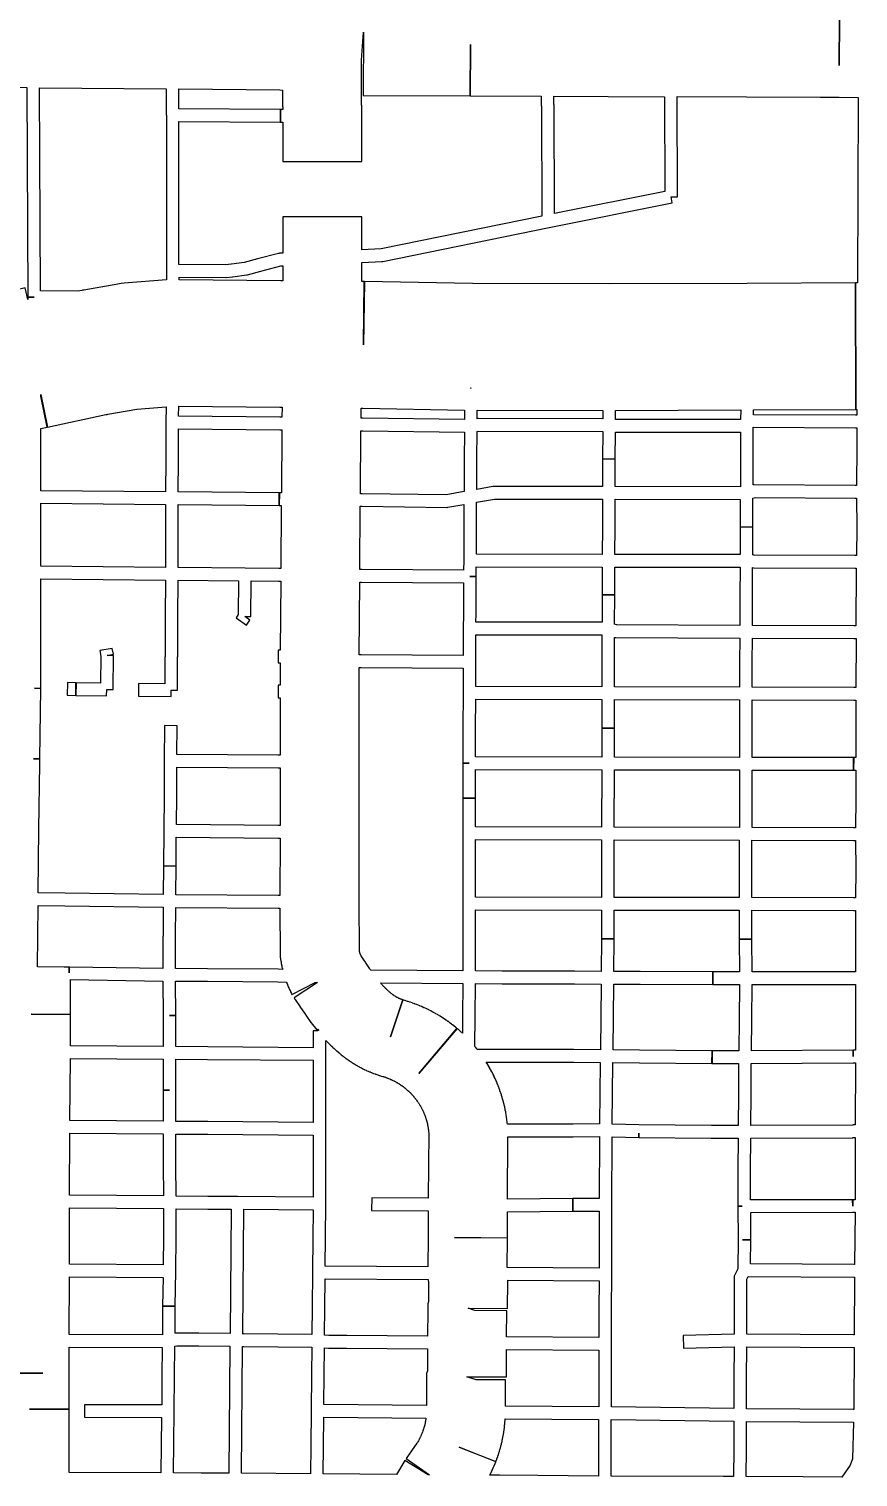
# Model space of a CAD drawing. Extents: x 0 to 1129, y 203 to 1017.
# Drawn here: x 772.8 to 846.8, y 613.4 to 742.6 of the extents above; entities that cross this region are included whole.
import ezdxf

# ---------------------------------------------------------------- set-up
doc = ezdxf.new("R2010")
doc.units = 0
doc.layers.get('0').update_dxf_attribs({"linetype": 'CONTINUOUS'})

msp = doc.modelspace()

# ---------------------------------------------------------------- linework, layer by layer
at = {"color": 1}
for points in [[(837.445044, 749.285957), (846.589044, 749.229512), (846.758378, 749.229512), (846.758378, 747.790179), (845.156778, 747.804177), (845.100333, 739.33751), (845.135622, 747.804177), (843.463444, 747.811176), (837.438, 747.839398), (837.445044, 749.285957)], [(802.668222, 742.322089), (802.64, 736.684689), (812.179111, 736.642356), (812.200334, 741.214356), (812.18611, 736.642356), (818.514955, 736.614134), (818.514955, 735.732178), (818.543177, 735.732178), (818.557175, 725.917911), (804.241464, 722.989867), (802.519909, 722.912245), (802.519909, 725.840312), (795.464353, 725.840312), (795.464353, 722.615911), (795.182131, 722.594688), (795.139775, 722.587689), (795.097464, 722.573691), (793.21362, 722.100958), (793.206621, 722.100958), (792.007154, 721.776425), (790.892398, 721.614135), (790.857109, 721.614135), (790.384398, 721.578869), (790.342042, 721.578869), (786.20751, 721.607091), (786.20751, 731.555402), (786.20751, 734.349402), (795.259776, 734.285913), (795.266775, 735.414802), (786.186264, 735.478291), (786.186264, 737.270425), (795.210331, 737.185758), (795.436108, 737.164535), (795.436108, 735.668757), (795.464331, 735.668757), (795.464331, 735.414757), (795.273819, 735.414757), (795.259821, 734.285868), (795.464444, 734.285868), (795.464444, 730.779268), (802.519999, 730.779268), (802.519999, 734.94909), (802.519999, 735.802824), (802.491777, 735.802824), (802.498776, 739.824468), (802.668222, 742.322089)], [(757.018778, 737.404695), (760.341933, 737.404695), (772.625667, 737.376472), (772.731489, 718.686294), (773.303, 718.693294), (773.303, 718.686294), (772.731489, 718.686294), (772.731489, 718.467583), (772.484556, 719.504739), (766.917711, 718.178294), (757.082289, 718.100695), (757.082289, 718.368806), (757.07529, 721.833095), (757.068291, 725.33265), (757.061292, 728.832206), (757.068291, 728.832206), (757.061292, 732.331761), (757.026025, 732.331761), (757.019026, 735.704294), (757.018778, 737.404695)], [(773.754556, 737.369406), (785.057556, 737.284739), (785.057556, 734.921139), (785.078779, 734.921139), (785.078779, 731.555628), (785.078779, 721.049917), (785.085778, 721.049917), (785.085778, 720.217361), (781.332222, 719.928072), (781.035889, 719.914074), (780.753667, 719.85763), (777.712734, 719.321407), (777.613933, 719.307183), (777.529266, 719.28596), (777.197667, 719.215405), (773.860378, 719.243627), (773.754556, 737.369406)], [(830.636444, 736.571778), (836.810067, 736.550555), (843.414067, 736.522332), (845.093266, 736.515333), (846.772511, 736.501335), (846.716067, 719.949002), (846.546734, 719.949002), (846.582, 708.660113), (846.673711, 708.660113), (846.673711, 708.166224), (846.539667, 708.166224), (837.438, 708.201513), (837.438, 708.624846), (846.582, 708.660113), (846.539667, 719.949002), (836.8806, 719.913735), (824.603933, 719.871379), (812.376667, 719.899602), (802.752889, 720.068935), (802.654111, 714.42449), (802.717622, 720.068935), (802.527111, 720.068935), (802.527111, 721.783446), (804.291, 721.861069), (804.340378, 721.861069), (804.382734, 721.868068), (819.234667, 724.901957), (830.206067, 727.10329), (830.100222, 727.646579), (830.657622, 727.646579), (830.636444, 736.571778)], [(819.643889, 736.614111), (824.484, 736.592888), (829.507556, 736.564666), (829.528779, 728.112088), (819.686267, 726.150666), (819.672269, 735.866154), (819.644047, 735.866154), (819.643889, 736.614111)], [(795.471556, 721.480227), (795.471556, 720.153782), (795.302222, 720.153782), (786.214667, 720.231405), (786.214667, 720.47836), (790.377444, 720.450138), (790.405667, 720.450138), (790.419665, 720.450138), (790.969998, 720.492449), (790.983996, 720.492449), (791.00522, 720.492449), (792.23993, 720.668849), (792.27522, 720.668849), (792.310486, 720.682847), (793.502864, 721.007403), (793.509863, 721.007403), (795.280796, 721.466025), (795.309018, 721.466025), (795.471556, 721.480227)], [(812.207333, 710.565), (812.256734, 710.565), (812.256734, 710.558001), (812.207333, 710.565)], [(773.874511, 709.993556), (774.488333, 707.100801), (779.681222, 708.208512), (779.794111, 708.229735), (779.864667, 708.243734), (782.447, 708.695289), (785.050511, 708.8858), (785.043512, 707.509956), (785.036513, 704.137423), (785.029514, 704.137423), (785.015516, 701.329289), (773.874805, 701.421023), (773.874805, 704.250312), (773.874805, 706.973734), (774.439249, 707.086622), (773.874805, 709.8524), (773.874511, 709.993556)], [(786.1794, 708.949334), (795.203444, 708.864668), (795.401, 708.864668), (795.387002, 707.97569), (795.203557, 707.97569), (786.172446, 708.067401), (786.1794, 708.949334)], [(802.456556, 708.779911), (802.5906, 708.779911), (811.678155, 708.617644), (811.671156, 707.770977), (802.611823, 707.897977), (802.44249, 707.897977), (802.456556, 708.779911)], [(812.807044, 708.61069), (824.011266, 708.582468), (824.004267, 707.841646), (812.898823, 707.848645), (812.870601, 707.848645), (812.828267, 707.848645), (812.800045, 707.841646), (812.807044, 708.61069)], [(836.309111, 708.624914), (836.302112, 707.75707), (825.239001, 707.75707), (825.133156, 707.771068), (825.140155, 708.582445), (836.309111, 708.624914)], [(786.172333, 706.938399), (795.196378, 706.846688), (795.372778, 706.846688), (795.337489, 701.230466), (795.161111, 701.230466), (795.147113, 700.101577), (795.323513, 700.101577), (795.288224, 694.478288), (795.111824, 694.478288), (792.10618, 694.499511), (786.130113, 694.555956), (786.137112, 697.378178), (786.144111, 700.186312), (795.147, 700.101645), (795.153999, 701.230534), (786.144043, 701.315201), (786.158042, 704.137423), (786.165041, 704.137423), (786.172333, 706.938399)], [(802.428333, 706.769066), (802.5906, 706.769066), (811.664067, 706.642066), (811.649843, 704.257288), (811.649843, 703.833955), (811.635845, 701.336288), (810.048333, 701.061133), (802.555333, 701.152844), (802.386, 701.152844), (802.428333, 706.769066)], [(812.228511, 707.199444), (812.23551, 707.199444), (812.23551, 707.192444), (812.228511, 707.192444), (812.228511, 707.199444)], [(812.898778, 706.719621), (824.004222, 706.712622), (823.990224, 704.250244), (825.119113, 704.243245), (825.133111, 706.635067), (825.168378, 706.628068), (825.203667, 706.628068), (825.238956, 706.628068), (836.302067, 706.628068), (836.295068, 704.229179), (836.28107, 701.773846), (825.112114, 701.787844), (825.119113, 704.23611), (823.990224, 704.250334), (823.983225, 701.787934), (814.295958, 701.794933), (814.253625, 701.794933), (814.197181, 701.787934), (812.757847, 701.533934), (812.77907, 703.834045), (812.77907, 704.257378), (812.800294, 706.705668), (812.898778, 706.719621)], [(837.430956, 707.072466), (846.5326, 707.037177), (846.673711, 707.037177), (846.666712, 705.357955), (846.645489, 701.893666), (846.511444, 701.893666), (837.515622, 701.936022), (837.445044, 701.936022), (837.409778, 701.929023), (837.423776, 704.229134), (837.430956, 707.072466)], [(773.874511, 700.292043), (785.015222, 700.20031), (785.008223, 697.378088), (785.001224, 694.569999), (773.874624, 694.675821), (773.874624, 697.483932), (773.874511, 700.292043)], [(814.338111, 700.665999), (823.976, 700.659), (823.969001, 698.1966), (823.962002, 695.727178), (812.729557, 695.748401), (812.736556, 697.117179), (812.743556, 698.196668), (812.750555, 700.390957), (814.338111, 700.665999)], [(837.614378, 700.80711), (846.504378, 700.764754), (846.645489, 700.764754), (846.652488, 698.161266), (846.624266, 695.62831), (846.490221, 695.62831), (846.483222, 695.62831), (837.522667, 695.677778), (837.4874, 695.677778), (837.381556, 695.684777), (837.395554, 698.168332), (836.266665, 698.182556), (836.252667, 695.720156), (825.090778, 695.727155), (825.097777, 698.189533), (825.104776, 700.658977), (836.273732, 700.644979), (836.266733, 698.182602), (837.395622, 698.175602), (837.402621, 700.757936), (837.614378, 700.80711)], [(811.621711, 700.193266), (811.614712, 698.210666), (811.607713, 697.124088), (811.600714, 695.183821), (811.593714, 694.337154), (802.513226, 694.400666), (802.336826, 694.400666), (802.372115, 700.023932), (802.548515, 700.023932), (810.083848, 699.932221), (810.133226, 699.932221), (810.18967, 699.94622), (811.621711, 700.193266)], [(812.722378, 694.619738), (823.961889, 694.598515), (823.95489, 692.143182), (825.083779, 692.128958), (825.090778, 694.598425), (836.245622, 694.591425), (836.238623, 692.072581), (836.224625, 689.405603), (825.274403, 689.447914), (825.062736, 689.518492), (825.083959, 692.129025), (823.95507, 692.136024), (823.941072, 689.680691), (812.694494, 689.68769), (812.701493, 690.393246), (812.708492, 692.150068), (812.715491, 693.75169), (812.158091, 693.75169), (812.158091, 693.758689), (812.715491, 693.75169), (812.722378, 694.619738)], [(837.374511, 694.556227), (837.445044, 694.549228), (837.466267, 694.549228), (837.480266, 694.549228), (846.476088, 694.499827), (846.617199, 694.499827), (846.588977, 689.37045), (846.405555, 689.37045), (837.353266, 689.405739), (837.367264, 692.072716), (837.374511, 694.556227)], [(773.881556, 693.547), (785.001111, 693.441178), (784.979888, 690.259111), (784.96589, 686.597266), (784.958891, 686.597266), (784.944892, 684.184289), (782.602448, 684.212511), (782.58845, 683.083622), (785.502406, 683.048333), (785.509405, 683.612778), (786.073849, 683.612778), (786.087847, 686.597266), (786.094846, 686.597266), (786.108845, 690.252067), (786.130068, 693.427044), (791.527556, 693.377667), (791.499334, 690.364956), (791.294734, 690.0686), (792.219023, 689.419489), (792.529468, 689.871044), (792.070846, 690.188556), (792.628223, 690.188556), (792.656445, 693.363556), (795.09769, 693.349557), (795.281112, 693.349557), (795.238801, 687.190046), (795.062401, 687.190046), (795.041178, 686.061157), (795.217556, 686.061157), (795.217556, 684.078557), (795.062333, 684.078557), (795.055334, 682.949668), (795.217623, 682.949668), (795.217623, 677.827335), (795.04829, 677.827335), (786.024223, 677.88378), (786.045446, 680.452002), (784.916557, 680.459001), (784.888335, 677.333378), (784.874337, 674.200712), (784.846115, 671.068045), (784.817892, 667.942423), (785.946781, 667.928425), (785.968004, 670.496647), (795.041471, 670.433135), (795.217849, 670.433135), (795.21085, 665.310802), (795.041517, 665.310802), (785.932783, 665.374291), (785.946781, 667.928425), (784.817892, 667.935424), (784.803894, 665.388379), (776.040894, 665.515357), (773.649072, 665.543579), (773.712561, 671.237424), (773.783116, 677.044157), (773.790116, 677.495713), (773.225671, 677.509711), (773.790116, 677.502712), (773.895938, 683.782156), (773.331493, 683.789155), (773.895938, 683.789155), (773.881939, 686.872422), (773.881939, 690.364933), (773.881556, 693.547)], [(802.329556, 693.271845), (802.498889, 693.271845), (811.586444, 693.208333), (811.579445, 692.15), (811.572446, 690.400222), (811.565447, 689.123178), (811.558448, 689.123178), (811.54445, 686.724289), (802.449827, 686.787778), (802.287561, 686.787778), (802.329556, 693.271845)], [(780.252734, 687.35238), (779.145, 687.14778), (779.229667, 686.660936), (779.201444, 684.262047), (777.028333, 684.290269), (777.014335, 683.16138), (779.751891, 683.126091), (779.75889, 683.690536), (780.323334, 683.683537), (780.358623, 686.717425), (779.794179, 686.724425), (780.351556, 686.82318), (780.252734, 687.35238)], [(812.687111, 688.558846), (823.933667, 688.551847), (823.926668, 686.188247), (823.926668, 683.909292), (812.673068, 683.937514), (812.673068, 686.152958), (812.687111, 688.558846)], [(825.062556, 688.326002), (825.083779, 688.319003), (825.168445, 688.319003), (836.217468, 688.276692), (836.203244, 686.117669), (836.203244, 683.895181), (825.055466, 683.909179), (825.055466, 686.188135), (825.062556, 688.326002)], [(837.346289, 688.276692), (846.398556, 688.241403), (846.596111, 688.241403), (846.574888, 683.874025), (846.384377, 683.874025), (837.332088, 683.895248), (837.332088, 686.117737), (837.346289, 688.276692)], [(802.273111, 685.659024), (802.442444, 685.659024), (811.544111, 685.595536), (811.544111, 683.373024), (811.537112, 680.240358), (811.537112, 677.121802), (812.101556, 677.114803), (811.537112, 677.114803), (811.537112, 673.989203), (812.666001, 673.989203), (812.666001, 676.550359), (823.919623, 676.529135), (823.912624, 673.960913), (823.905625, 673.960913), (823.905625, 671.392691), (812.65907, 671.420913), (812.666069, 673.982069), (811.53718, 673.989068), (811.530181, 670.856401), (811.530181, 667.730801), (811.516182, 664.598135), (811.516182, 661.465468), (811.516182, 658.579734), (803.317627, 658.643246), (803.268227, 658.713779), (803.23296, 658.756135), (802.866071, 659.306445), (802.830805, 659.355846), (802.478004, 659.87089), (802.464006, 659.892113), (802.457007, 659.906111), (802.450008, 659.920109), (802.450008, 659.927108), (802.450008, 659.941332), (802.443009, 659.955331), (802.421786, 659.99062), (802.414787, 660.011843), (802.414787, 660.018842), (802.407788, 660.025841), (802.400788, 660.047064), (802.379565, 660.103509), (802.372566, 660.124732), (802.365567, 660.138956), (802.351569, 660.174222), (802.351569, 660.195445), (802.34457, 660.202444), (802.337571, 660.244778), (802.330572, 660.266001), (802.330572, 660.273), (802.316573, 660.279999), (802.316573, 660.301222), (802.309574, 660.31522), (802.309574, 660.350487), (802.302575, 660.378709), (802.302575, 660.385708), (802.295576, 660.385708), (802.295576, 660.399706), (802.295576, 660.413705), (802.295576, 660.420704), (802.267354, 664.710482), (802.274353, 670.975815), (802.274353, 677.234081), (802.274353, 683.492348), (802.273111, 685.659024)], [(777.014222, 683.16138), (777.021221, 684.290269), (776.259221, 684.297268), (776.237998, 683.168379), (777.014222, 683.16138)], [(812.673, 682.808761), (823.9266, 682.780538), (823.919601, 680.226427), (825.04849, 680.219428), (825.055489, 682.780606), (836.203266, 682.766608), (836.203266, 680.198386), (836.196267, 677.630163), (825.04849, 677.658386), (825.04849, 680.219541), (823.919601, 680.219541), (823.919601, 677.658386), (812.665978, 677.679609), (812.665978, 680.240787), (812.673, 682.808761)], [(837.332155, 682.76654), (846.384444, 682.745317), (846.567889, 682.745317), (846.567889, 677.615917), (846.384444, 677.615917), (846.370446, 676.487028), (846.568002, 676.487028), (846.575001, 673.918806), (846.560777, 671.350583), (846.370288, 671.350583), (837.318022, 671.371807), (837.325021, 673.940029), (837.325021, 676.501184), (846.370243, 676.487186), (846.377242, 677.616075), (837.324953, 677.630073), (837.331952, 680.198295), (837.332155, 682.76654)], [(786.017111, 676.755862), (795.041178, 676.699417), (795.217556, 676.699417), (795.217556, 671.562973), (795.055266, 671.562973), (795.048267, 671.562973), (785.98189, 671.626484), (786.003113, 674.194706), (786.017111, 676.755862)], [(825.048444, 676.530084), (836.196222, 676.501862), (836.196222, 673.940706), (836.189223, 671.372484), (825.034378, 671.400706), (825.034378, 673.961862), (825.041378, 673.961862), (825.048444, 676.530084)], [(812.658889, 670.291979), (823.905444, 670.263757), (823.905444, 667.702602), (823.898445, 665.134379), (812.644846, 665.162602), (812.658844, 667.730824), (812.658889, 670.291979)], [(825.034333, 670.270756), (836.182111, 670.242534), (836.182111, 667.681356), (836.175112, 665.120178), (825.027334, 665.134402), (825.034333, 667.702624), (825.034333, 670.270756)], [(837.311, 670.242534), (846.370333, 670.221311), (846.560822, 670.221311), (846.575046, 667.617822), (846.539757, 665.098977), (846.363357, 665.098977), (837.304023, 665.120201), (837.311023, 667.681378), (837.311, 670.242534)], [(773.6346, 664.41478), (776.026444, 664.386558), (784.803556, 664.259581), (784.789557, 661.684292), (784.775559, 661.684292), (784.754336, 658.805625), (776.42878, 658.925581), (776.421781, 658.925581), (776.414782, 658.396403), (776.407783, 658.925581), (775.963294, 658.918582), (773.578494, 658.946804), (773.6346, 664.41478)], [(785.9254, 664.245447), (795.041178, 664.181958), (795.210511, 664.181958), (795.238734, 660.110914), (795.238734, 659.856914), (795.274, 659.602914), (795.302222, 659.454736), (795.309221, 659.412403), (795.309221, 659.377136), (795.323445, 659.271292), (795.330444, 659.250069), (795.330444, 659.24307), (795.351668, 659.137225), (795.358667, 659.094914), (795.365666, 659.059625), (795.386889, 658.953803), (795.393888, 658.918514), (795.400887, 658.883225), (795.429109, 658.78447), (795.429109, 658.756247), (795.436108, 658.742023), (795.443108, 658.713801), (795.040952, 658.7208), (788.754441, 658.777245), (785.882818, 658.798468), (785.904042, 661.677135), (785.9254, 664.245447)], [(812.644778, 664.033803), (823.898378, 664.005581), (823.898378, 661.451447), (825.027266, 661.437449), (825.027266, 664.005671), (836.175044, 663.991447), (836.175044, 661.423225), (837.303933, 661.423225), (837.303933, 663.991447), (846.363266, 663.970224), (846.5326, 663.970224), (846.539599, 658.50218), (846.370266, 658.50218), (837.325043, 658.495181), (837.30382, 661.423225), (836.174931, 661.416226), (836.196154, 658.495226), (833.825488, 658.502225), (833.81149, 657.373336), (836.189223, 657.366337), (836.161001, 654.23367), (836.132779, 651.453781), (833.755045, 651.46078), (833.755045, 650.331892), (836.118645, 650.324892), (836.097422, 647.566159), (836.076199, 644.772159), (833.691398, 644.786383), (827.235576, 644.849872), (824.843754, 644.906316), (824.907243, 650.409649), (827.284954, 650.388426), (833.740799, 650.331982), (833.754797, 651.460871), (827.291908, 651.517315), (824.921241, 651.538538), (824.977686, 657.408761), (827.355419, 657.401761), (833.811241, 657.373539), (833.81824, 658.502428), (827.355351, 658.53065), (824.991729, 658.537649), (825.026996, 661.437494), (823.898107, 661.444493), (823.86284, 658.537604), (821.492174, 658.544603), (815.029285, 658.558827), (812.644507, 658.572826), (812.644507, 661.465626), (812.644778, 664.033803)], [(776.534444, 657.796737), (784.754155, 657.676781), (784.8106, 654.593492), (784.8106, 651.834781), (776.520333, 651.905337), (776.541556, 654.692293), (773.013779, 654.713516), (776.541556, 654.727514), (776.534444, 657.796737)], [(785.883044, 657.669579), (788.747622, 657.648356), (795.034111, 657.591911), (795.789044, 657.584912), (795.810267, 657.535535), (795.817266, 657.500246), (795.83849, 657.450868), (795.880823, 657.359135), (795.880823, 657.345136), (795.887822, 657.330912), (795.930133, 657.232157), (795.937132, 657.196868), (795.958355, 657.168646), (795.993644, 657.076912), (796.007642, 657.041646), (796.021641, 657.013424), (796.063974, 656.914646), (796.085197, 656.886424), (796.099195, 656.851135), (796.141551, 656.766468), (796.14855, 656.738246), (796.162548, 656.724247), (796.204882, 656.625447), (796.21888, 656.597225), (796.240103, 656.569003), (796.282459, 656.477292), (798.35677, 657.55678), (798.575503, 657.55678), (796.472948, 656.173892), (796.550548, 656.046914), (796.557547, 656.039915), (796.564546, 656.025917), (797.001968, 655.369761), (797.016192, 655.348538), (797.037415, 655.320316), (797.481903, 654.678249), (797.503127, 654.650027), (797.517125, 654.628804), (797.975747, 653.98676), (797.99697, 653.965537), (798.010969, 653.944313), (798.490746, 653.31638), (798.589524, 653.386936), (798.667124, 653.295202), (798.575413, 653.217602), (798.173258, 653.217602), (798.173258, 651.728892), (788.768191, 651.799425), (785.938902, 651.820648), (785.938902, 654.59347), (785.374457, 654.59347), (785.938902, 654.600469), (785.883044, 657.669579)], [(804.171044, 657.507313), (811.515889, 657.450868), (811.501891, 654.543979), (811.487892, 653.019979), (811.452603, 653.055268), (811.424381, 653.076491), (811.389115, 653.104714), (811.276226, 653.210536), (811.248004, 653.238758), (811.219781, 653.26698), (811.099848, 653.372825), (811.085624, 653.379824), (811.071626, 653.386823), (811.008115, 653.443267), (811.008115, 653.436268), (807.586159, 649.414624), (811.001048, 653.450402), (810.944603, 653.492713), (810.909337, 653.520935), (810.87407, 653.549157), (810.754115, 653.655002), (810.740116, 653.662001), (810.726118, 653.669), (810.599118, 653.767778), (810.556785, 653.803044), (810.521496, 653.831266), (810.387452, 653.923), (810.373453, 653.944223), (810.35223, 653.951222), (810.232297, 654.05), (810.211074, 654.056999), (810.189851, 654.078222), (810.055807, 654.169933), (810.020518, 654.191156), (809.985228, 654.219378), (809.851184, 654.304045), (809.837186, 654.325268), (809.808964, 654.339266), (809.674897, 654.431), (809.646675, 654.437999), (809.625452, 654.451997), (809.491407, 654.543731), (809.456118, 654.557729), (809.420829, 654.585951), (809.279718, 654.663574), (809.258495, 654.677572), (809.251496, 654.684571), (809.110385, 654.762171), (809.075118, 654.790393), (809.039852, 654.804617), (808.898741, 654.87515), (808.870518, 654.896373), (808.842296, 654.910371), (808.701185, 654.995038), (808.686961, 655.002037), (808.658739, 655.009036), (808.517628, 655.079592), (808.482361, 655.09359), (808.440028, 655.121812), (808.298917, 655.192368), (808.270695, 655.199367), (808.242472, 655.213365), (808.101361, 655.283943), (808.080138, 655.290942), (808.051916, 655.297942), (807.903738, 655.36852), (807.875516, 655.389743), (807.840227, 655.396742), (807.692071, 655.467275), (807.663849, 655.474274), (807.635627, 655.481273), (807.487471, 655.544762), (807.459249, 655.551761), (807.431027, 655.565985), (807.282849, 655.622429), (807.254627, 655.636428), (807.219338, 655.643427), (807.071182, 655.706938), (807.04296, 655.713937), (807.007694, 655.720936), (806.859516, 655.777381), (806.824227, 655.78438), (806.796004, 655.791379), (806.640805, 655.847823), (806.612583, 655.854822), (806.58436, 655.861822), (806.429116, 655.904177), (806.393849, 655.925401), (806.365627, 655.9324), (806.252738, 655.960622), (806.210405, 655.97462), (806.189182, 655.97462), (806.182182, 655.988844), (805.081516, 652.700933), (805.384893, 653.68871), (806.182182, 655.988844), (806.139849, 655.995843), (806.104583, 656.017066), (806.083359, 656.017066), (806.083359, 656.024065), (806.07636, 656.024065), (806.069361, 656.024065), (806.034072, 656.045289), (806.027073, 656.045289), (805.998851, 656.052288), (805.977628, 656.059287), (805.92825, 656.073511), (805.914252, 656.087509), (805.893029, 656.094508), (805.879031, 656.101507), (805.864807, 656.108506), (805.822496, 656.129729), (805.794274, 656.136729), (805.787274, 656.143728), (805.759052, 656.164951), (805.688497, 656.200217), (805.65323, 656.214441), (805.646231, 656.214441), (805.610942, 656.242663), (805.589719, 656.249663), (805.58272, 656.249663), (805.568722, 656.270886), (805.547498, 656.277885), (805.512232, 656.299108), (805.48401, 656.313106), (805.413432, 656.355462), (805.406433, 656.36946), (805.399433, 656.376459), (805.328855, 656.425837), (805.321856, 656.425837), (805.307858, 656.440061), (805.265525, 656.468283), (805.251526, 656.482281), (805.230303, 656.496505), (805.202081, 656.517729), (805.195082, 656.524728), (805.145704, 656.567038), (805.110415, 656.595261), (805.046904, 656.644661), (805.039905, 656.658659), (804.990505, 656.693948), (804.941127, 656.736259), (804.898794, 656.778615), (804.842349, 656.820926), (804.792949, 656.870326), (804.757683, 656.912659), (804.701238, 656.954992), (804.63775, 657.018481), (804.616526, 657.046703), (804.553038, 657.103148), (804.496593, 657.152548), (804.461304, 657.194881), (804.411927, 657.237215), (804.355482, 657.300703), (804.320193, 657.335992), (804.270815, 657.399504), (804.22846, 657.448881), (804.171044, 657.507313)], [(812.644778, 657.443801), (815.022511, 657.429803), (821.492444, 657.415579), (823.849, 657.40858), (823.792556, 651.545402), (821.421889, 651.559626), (814.959, 651.552627), (812.835266, 651.552627), (812.792956, 651.609071), (812.778732, 651.61607), (812.771733, 651.62307), (812.672955, 651.75007), (812.651732, 651.785359), (812.62351, 651.806582), (812.602286, 651.827805), (812.630509, 654.537138), (812.644778, 657.443801)], [(846.370333, 657.373201), (846.539667, 657.373201), (846.539667, 651.502978), (846.349178, 651.502978), (846.342179, 651.502978), (846.342179, 650.938534), (846.33518, 651.502978), (837.261758, 651.453578), (837.28998, 654.219356), (837.318202, 657.366134), (846.370333, 657.373201)], [(799.302734, 652.371207), (799.309733, 652.364208), (799.337955, 652.335985), (799.366177, 652.321987), (799.493177, 652.180876), (799.521399, 652.152654), (799.549622, 652.124432), (799.690733, 651.983321), (799.697732, 651.976321), (799.718955, 651.962323), (799.860066, 651.828256), (799.888288, 651.800034), (799.909511, 651.771812), (800.050622, 651.644834), (800.078845, 651.616612), (800.107067, 651.595389), (800.255245, 651.461322), (800.276468, 651.447324), (800.297691, 651.4331), (800.452913, 651.299056), (800.474136, 651.277833), (800.502359, 651.25661), (800.650537, 651.12961), (800.67176, 651.12261), (800.678759, 651.101387), (800.841025, 650.981432), (800.876314, 650.953209), (800.911603, 650.924987), (800.918602, 650.917988), (800.932601, 650.896765), (800.96789, 650.875542), (801.010201, 650.84732), (801.101934, 650.776764), (801.108933, 650.769765), (801.115932, 650.769765), (801.207643, 650.699187), (801.249999, 650.66392), (801.29231, 650.635698), (801.384043, 650.572209), (801.391042, 650.56521), (801.398042, 650.56521), (801.496819, 650.494655), (801.532108, 650.466433), (801.567375, 650.452434), (801.666153, 650.388923), (801.673152, 650.381924), (801.694375, 650.374925), (801.786108, 650.311414), (801.835486, 650.276124), (801.877819, 650.247902), (801.976597, 650.198525), (801.99782, 650.177302), (802.019043, 650.170302), (802.117821, 650.113858), (802.131819, 650.09986), (802.160042, 650.092861), (802.258819, 650.036416), (802.280042, 650.022192), (802.308265, 650.000969), (802.407065, 649.951591), (802.442332, 649.930368), (802.477598, 649.91637), (802.576398, 649.859926), (802.597622, 649.852927), (802.618845, 649.845927), (802.724689, 649.789483), (802.759956, 649.775485), (802.795245, 649.761487), (802.894023, 649.712086), (802.929289, 649.690863), (802.964578, 649.676865), (803.0704, 649.634532), (803.084624, 649.620534), (803.091623, 649.620534), (803.197468, 649.5782), (803.246846, 649.564202), (803.282135, 649.542979), (803.387957, 649.500668), (803.40918, 649.493669), (803.437402, 649.48667), (803.543247, 649.437292), (803.571469, 649.430293), (803.599691, 649.423294), (803.705536, 649.380961), (803.726759, 649.366962), (803.762048, 649.359963), (803.86787, 649.324674), (803.931381, 649.296452), (803.987826, 649.282454), (804.023092, 649.268456), (804.051314, 649.261457), (804.086581, 649.254457), (804.192425, 649.219191), (804.234759, 649.197968), (804.284136, 649.190969), (804.37587, 649.162746), (804.439381, 649.148522), (804.474648, 649.141523), (804.524048, 649.1203), (804.559314, 649.113301), (804.622803, 649.085079), (804.658092, 649.07808), (804.70747, 649.056857), (804.742759, 649.042858), (804.80627, 649.021635), (804.841537, 649.007411), (804.897981, 648.986188), (804.989692, 648.943855), (805.024981, 648.936856), (805.088492, 648.901567), (805.123759, 648.894568), (805.166092, 648.866345), (805.222537, 648.845122), (805.26487, 648.823899), (805.293092, 648.809675), (805.363648, 648.774409), (805.398937, 648.76041), (805.434203, 648.739187), (805.476537, 648.717964), (805.540048, 648.682698), (805.554046, 648.668474), (805.617557, 648.633207), (805.674002, 648.611984), (805.695225, 648.590761), (805.730514, 648.576763), (805.80107, 648.520318), (805.80107, 648.527318), (805.822293, 648.520318), (805.822293, 648.513319), (805.87167, 648.485097), (805.921048, 648.449808), (805.963404, 648.421586), (805.977402, 648.414587), (806.04798, 648.365209), (806.076202, 648.343986), (806.111469, 648.315764), (806.174958, 648.273408), (806.20318, 648.25941), (806.217404, 648.238186), (806.295004, 648.174698), (806.323226, 648.160474), (806.351448, 648.139251), (806.386737, 648.118028), (806.436115, 648.061583), (806.478448, 648.026294), (806.499671, 648.012296), (806.598426, 647.920585), (806.605425, 647.920585), (806.668937, 647.857074), (806.704203, 647.83585), (806.725426, 647.807628), (806.774804, 647.772339), (806.817137, 647.722962), (806.817137, 647.715962), (806.845359, 647.701964), (806.887693, 647.659631), (806.894692, 647.638408), (806.951136, 647.589008), (806.986403, 647.539607), (807.007626, 647.518384), (807.035848, 647.483095), (807.099337, 647.419607), (807.106336, 647.398383), (807.141625, 647.363117), (807.162848, 647.341894), (807.212248, 647.278405), (807.247515, 647.236072), (807.268738, 647.214849), (807.29696, 647.17956), (807.353405, 647.10196), (807.353405, 647.094961), (807.388671, 647.059672), (807.452182, 646.967961), (807.480405, 646.932694), (807.515694, 646.883294), (807.543916, 646.848028), (807.565139, 646.798627), (807.593361, 646.756294), (807.62865, 646.706916), (807.649873, 646.671627), (807.671097, 646.62225), (807.69232, 646.601027), (807.734653, 646.530471), (807.755876, 646.502249), (807.777099, 646.459916), (807.798322, 646.424649), (807.833589, 646.361138), (807.847587, 646.325849), (807.875809, 646.269404), (807.882808, 646.241182), (807.918075, 646.170649), (807.953341, 646.093027), (807.974564, 646.05776), (808.002787, 645.994249), (808.016785, 645.973026), (808.045007, 645.909514), (808.059005, 645.874225), (808.080228, 645.817781), (808.108451, 645.768403), (808.094227, 645.768403), (808.129516, 645.697848), (808.157738, 645.620225), (808.164737, 645.584959), (808.18596, 645.549692), (808.199958, 645.493248), (808.221182, 645.429737), (808.228181, 645.408514), (808.249404, 645.345002), (808.263402, 645.31678), (808.284625, 645.246225), (808.291624, 645.210958), (808.305848, 645.161558), (808.319846, 645.105113), (808.33407, 645.055713), (808.34107, 645.006336), (808.362293, 644.949891), (808.369292, 644.900514), (808.376291, 644.858158), (808.38329, 644.815847), (808.404513, 644.724113), (808.411512, 644.653558), (808.418511, 644.618291), (808.43251, 644.568891), (808.439509, 644.505402), (808.446508, 644.463047), (808.453507, 644.420736), (808.467505, 644.350158), (808.467505, 644.328935), (808.474504, 644.258379), (808.474504, 644.216046), (808.481503, 644.173712), (808.481503, 644.138446), (808.446237, 638.289379), (803.394459, 638.331712), (803.38746, 637.202823), (808.446305, 637.16049), (808.439305, 634.79689), (808.411083, 632.172224), (799.260016, 632.249823), (799.281239, 634.761601), (799.288239, 634.761601), (799.302463, 637.823712), (799.302463, 641.153935), (799.302463, 644.477113), (799.302463, 647.821423), (799.302463, 651.158712), (799.302734, 652.371207)], [(776.520333, 650.776222), (784.8106, 650.705667), (784.803601, 647.932822), (785.368045, 647.932822), (784.803601, 647.925823), (784.8106, 645.167089), (776.485044, 645.237668), (776.520333, 650.776222)], [(785.939489, 650.691556), (788.761711, 650.670332), (798.173845, 650.599799), (798.173845, 647.819888), (798.173845, 645.047066), (788.782889, 645.131733), (785.939489, 645.152956), (785.932444, 647.925778), (785.939489, 650.691556)], [(821.414822, 650.430511), (823.778444, 650.416287), (823.714956, 644.920021), (821.351333, 644.913022), (815.502289, 644.891799), (815.488065, 645.054065), (815.474067, 645.089354), (815.474067, 645.124643), (815.459843, 645.279843), (815.452844, 645.315132), (815.452844, 645.350421), (815.424622, 645.512687), (815.424622, 645.533911), (815.417622, 645.562133), (815.3894, 645.724422), (815.3894, 645.745645), (815.382401, 645.773867), (815.354179, 645.936134), (815.354179, 645.971423), (815.34718, 646.006689), (815.311913, 646.161911), (815.311913, 646.197201), (815.297915, 646.232467), (815.262626, 646.394756), (815.255627, 646.415979), (815.255627, 646.437202), (815.213294, 646.592447), (815.206294, 646.627714), (815.206294, 646.66298), (815.156917, 646.825269), (815.149918, 646.853491), (815.149918, 646.874714), (815.107607, 647.029914), (815.100608, 647.058136), (815.08661, 647.079359), (815.044276, 647.241649), (815.037277, 647.276915), (815.030278, 647.305137), (814.980878, 647.460359), (814.973879, 647.488582), (814.96688, 647.516804), (814.917479, 647.672026), (814.903481, 647.707293), (814.889483, 647.735515), (814.833039, 647.89076), (814.833039, 647.911983), (814.826039, 647.925981), (814.776639, 648.08827), (814.755416, 648.123537), (814.741418, 648.16587), (814.684974, 648.314048), (814.67075, 648.34227), (814.656751, 648.370492), (814.600307, 648.518648), (814.586083, 648.539871), (814.579084, 648.561094), (814.515595, 648.716316), (814.508596, 648.737539), (814.494598, 648.772806), (814.431109, 648.928028), (814.409886, 648.949251), (814.402887, 648.977473), (814.332309, 649.125651), (814.32531, 649.153873), (814.304086, 649.175097), (814.233553, 649.323274), (814.219329, 649.358564), (814.198106, 649.39383), (814.127551, 649.534941), (814.120552, 649.563163), (814.106328, 649.577162), (814.035795, 649.72534), (814.014572, 649.753562), (814.000573, 649.781784), (813.915907, 649.922895), (813.908908, 649.951117), (813.894909, 649.965116), (813.817287, 650.106227), (813.796064, 650.141516), (813.782066, 650.176805), (813.690332, 650.310849), (813.683333, 650.339071), (813.66211, 650.35307), (813.619777, 650.423625), (814.960332, 650.423625), (821.414822, 650.430511)], [(846.335044, 650.374067), (846.539667, 650.374067), (846.525668, 644.835444), (846.314002, 644.835444), (846.314002, 644.828445), (837.205291, 644.772001), (837.226514, 647.558957), (837.247737, 650.324734), (846.335044, 650.374067)], [(776.485044, 644.108734), (784.8106, 644.038155), (784.8106, 641.258289), (784.817599, 638.5066), (776.44971, 638.563044), (776.485044, 644.108734)], [(785.939489, 644.024225), (788.775845, 644.003002), (798.173845, 643.918335), (798.173845, 641.152557), (798.173845, 638.393824), (791.428734, 638.450268), (788.782889, 638.464492), (785.946556, 638.492714), (785.939556, 641.258492), (785.939489, 644.024225)], [(823.707889, 643.79138), (823.686666, 638.266892), (821.337154, 638.259892), (821.337154, 637.131004), (823.686666, 637.138003), (823.679667, 634.598003), (823.672668, 632.050936), (815.467068, 632.114447), (815.49529, 634.739114), (810.789246, 634.788491), (815.49529, 634.767268), (815.502289, 637.095579), (821.330155, 637.130868), (821.330155, 638.259757), (815.502289, 638.224468), (815.537556, 643.76309), (821.358378, 643.784313), (823.707889, 643.79138)], [(827.214511, 644.09451), (827.214511, 643.720576), (833.684444, 643.657088), (836.069222, 643.642864), (836.062223, 640.898264), (836.062223, 637.582153), (836.436179, 637.575154), (836.062223, 637.575154), (836.090445, 634.583598), (836.055111, 632.008444), (835.779933, 631.451044), (835.716444, 631.331111), (835.716444, 631.197044), (835.716444, 628.741711), (835.716444, 626.173489), (831.172667, 626.053556), (831.200889, 624.924667), (835.716444, 625.0446), (835.709445, 622.278822), (835.695221, 619.534222), (824.773221, 619.675333), (824.78022, 622.2506), (824.78022, 625.2986), (824.794219, 628.388956), (824.801218, 631.479266), (824.808217, 634.590778), (824.815216, 637.709333), (824.836439, 643.777111), (827.207106, 643.720667), (827.214511, 644.09451)], [(846.320956, 643.706826), (846.525556, 643.706826), (846.504332, 638.168204), (846.299733, 638.168204), (846.299733, 637.60376), (846.292734, 638.168204), (837.191044, 638.146981), (837.191044, 640.898648), (837.198043, 643.643247), (846.320888, 643.699692), (846.320956, 643.706826)], [(785.946556, 637.364119), (788.775845, 637.335897), (790.850155, 637.321673), (790.765489, 626.23034), (787.971489, 626.258562), (785.967711, 626.265561), (785.897178, 626.265561), (785.861889, 626.258562), (785.875887, 628.657451), (784.746998, 628.671675), (784.733, 626.110497), (776.414511, 626.145763), (776.435734, 631.275163), (784.782445, 631.23283), (784.747179, 628.671675), (785.876068, 628.664676), (785.918401, 631.790275), (785.946623, 634.81712), (785.946556, 637.364119)], [(776.449778, 637.434652), (784.817667, 637.378208), (784.817667, 634.809985), (784.796444, 632.361719), (776.435599, 632.404052), (776.435599, 635.007541), (776.449778, 637.434652)], [(791.979044, 637.314787), (798.173845, 637.265386), (798.159621, 634.767742), (798.152622, 634.767742), (798.124399, 631.69152), (798.082066, 628.601164), (798.068068, 626.131742), (792.00029, 626.188187), (792.00029, 626.181188), (791.894445, 626.188187), (791.979044, 637.314787)], [(846.292734, 637.039834), (846.504378, 637.039834), (846.469111, 632.397302), (846.391489, 632.397302), (837.191044, 632.432568), (837.219266, 634.577457), (836.464333, 634.584456), (837.219266, 634.591455), (837.198043, 637.018566), (846.292734, 637.039834)], [(799.246289, 631.119332), (808.439667, 631.041732), (808.474956, 630.717154), (808.467957, 629.080265), (808.397401, 628.882709), (808.397401, 628.304176), (808.383403, 625.996998), (801.179669, 626.046398), (799.599225, 626.060397), (799.578002, 626.060397), (799.197002, 626.088619), (799.211, 628.586308), (799.246289, 631.119332)], [(815.530511, 630.985378), (823.6726, 630.921866), (823.665601, 628.388933), (823.651602, 625.870089), (815.431869, 625.940644), (815.438868, 628.261911), (812.59549, 628.276135), (811.995757, 628.480734), (815.516468, 628.459511), (815.530692, 630.879578), (815.530511, 630.985378)], [(836.965266, 631.302889), (846.391489, 631.267622), (846.469111, 631.267622), (846.433845, 626.124111), (846.370333, 626.124111), (836.845333, 626.180556), (836.845333, 628.741711), (836.845333, 631.063), (836.965266, 631.302889)], [(776.414511, 625.016603), (784.718889, 624.981337), (784.690667, 622.420159), (784.662444, 619.851937), (777.776222, 619.880159), (777.776222, 618.75127), (784.648333, 618.723048), (784.598956, 613.798293), (776.407444, 613.840603), (776.414444, 619.478004), (772.886666, 619.485003), (776.414444, 619.492002), (776.414444, 622.68818), (776.414511, 625.016603)], [(786.017111, 625.136446), (787.964444, 625.129447), (790.7514, 625.101225), (790.666734, 613.762958), (788.190222, 613.776957), (785.727845, 613.790955), (785.784289, 619.280177), (785.819556, 622.412844), (785.847778, 625.093955), (786.017111, 625.136446)], [(791.880289, 625.065891), (791.964956, 625.058892), (791.971955, 625.058892), (791.993178, 625.058892), (798.053889, 625.002447), (798.025667, 622.58238), (797.997444, 619.336825), (797.962155, 616.197114), (797.940932, 613.713558), (791.795555, 613.755869), (791.880289, 625.065891)], [(799.182778, 624.953115), (799.535556, 624.931892), (799.549554, 624.931892), (799.563552, 624.931892), (801.172219, 624.917893), (808.368885, 624.868493), (808.368885, 624.741493), (808.368885, 624.734494), (808.368885, 622.907116), (808.291263, 622.653116), (808.284264, 622.123961), (808.270266, 619.809739), (799.133332, 619.887339), (799.154556, 622.561383), (799.182778, 624.953115)], [(815.424667, 624.812116), (823.651444, 624.741561), (823.651444, 622.250938), (823.644445, 619.689783), (815.325957, 619.753294), (815.339955, 622.088672), (812.715288, 622.095671), (811.875666, 622.36376), (815.424622, 622.349761), (815.424622, 624.706294), (815.424622, 624.713294), (815.424667, 624.812116)], [(836.845333, 625.051892), (846.370333, 624.995448), (846.426778, 624.995448), (846.391489, 619.449781), (846.342111, 619.449781), (836.824155, 619.520337), (836.838379, 622.279048), (836.845333, 625.051892)], [(769.358888, 622.702088), (774.064932, 622.695089), (769.358888, 622.688089)], [(799.119266, 618.758111), (808.228, 618.680511), (808.228, 618.666287), (808.228, 618.638065), (808.221001, 618.581621), (808.214002, 618.532243), (808.200004, 618.475799), (808.200004, 618.468799), (808.186005, 618.370044), (808.179006, 618.334755), (808.179006, 618.313532), (808.157783, 618.257088), (808.122494, 618.101843), (808.122494, 618.073621), (808.108496, 618.003088), (808.094272, 617.996089), (808.080274, 617.911422), (808.073274, 617.869089), (808.059276, 617.840866), (808.045278, 617.791466), (808.024055, 617.720933), (808.017056, 617.713934), (807.967678, 617.558712), (807.974677, 617.558712), (807.967678, 617.537489), (807.932389, 617.438734), (807.911166, 617.396378), (807.911166, 617.382379), (807.904167, 617.382379), (807.904167, 617.368155), (807.882944, 617.332889), (807.854722, 617.283489), (807.847722, 617.241178), (807.8195, 617.191778), (807.812501, 617.156511), (807.784279, 617.100067), (807.770281, 617.071845), (807.742058, 617.008333), (807.727834, 616.973044), (807.699612, 616.930734), (807.699612, 616.91651), (807.657302, 616.831843), (807.636078, 616.803621), (807.62208, 616.775398), (807.593858, 616.71191), (807.565636, 616.66251), (807.558637, 616.65551), (807.516326, 616.577888), (807.502102, 616.56389), (807.480879, 616.51449), (807.459656, 616.486267), (807.431433, 616.451001), (807.424434, 616.436777), (806.47899, 615.08211), (808.546256, 613.635733), (808.426323, 613.635733), (806.35199, 614.891622), (805.604101, 613.656911), (799.070657, 613.699221), (799.09188, 616.189844), (799.119266, 618.758111)], [(815.304734, 618.624293), (823.637333, 618.560781), (823.630334, 616.027848), (823.623335, 616.027848), (823.616336, 613.509004), (818.204736, 613.558381), (814.796914, 613.586603), (813.922025, 613.593602), (813.936023, 613.621825), (813.957247, 613.664158), (813.985469, 613.706491), (814.048958, 613.847602), (814.055957, 613.868826), (814.07718, 613.897048), (814.133624, 614.038159), (814.154847, 614.059382), (814.161846, 614.094649), (814.232425, 614.23576), (814.239424, 614.263982), (814.253422, 614.292204), (814.323977, 614.433315), (814.330977, 614.468604), (814.337976, 614.496826), (814.401487, 614.637938), (814.415485, 614.673227), (814.429709, 614.69445), (814.464976, 614.793228), (811.184154, 616.084406), (814.47202, 614.82145), (814.500242, 614.87085), (814.500242, 614.877849), (814.556687, 615.033071), (814.570911, 615.075405), (814.592134, 615.117738), (814.641511, 615.265916), (814.64851, 615.287139), (814.64851, 615.294138), (814.704955, 615.442294), (814.711954, 615.491694), (814.725952, 615.52696), (814.775352, 615.675116), (814.782351, 615.710405), (814.789351, 615.745694), (814.831684, 615.893849), (814.845682, 615.900848), (814.845682, 615.922071), (814.888015, 616.070227), (814.902014, 616.112583), (814.916012, 616.147849), (814.951278, 616.303071), (814.958278, 616.33836), (814.965277, 616.373627), (815.000543, 616.528849), (815.007542, 616.550072), (815.021766, 616.571295), (815.042989, 616.733584), (815.056988, 616.768851), (815.063987, 616.804117), (815.099276, 616.959362), (815.099276, 616.97336), (815.099276, 616.987584), (815.134565, 617.13574), (815.141564, 617.192184), (815.148563, 617.234518), (815.169786, 617.396784), (815.176785, 617.418007), (815.176785, 617.446229), (815.205007, 617.608518), (815.205007, 617.622517), (815.212007, 617.650739), (815.23323, 617.805984), (815.240229, 617.84125), (815.240229, 617.876517), (815.254227, 618.038806), (815.254227, 618.067028), (815.268225, 618.081026), (815.275224, 618.243293), (815.282223, 618.278582), (815.282223, 618.320915), (815.296222, 618.476137), (815.296222, 618.49736), (815.296222, 618.525583), (815.304734, 618.624293)], [(824.766222, 618.546625), (835.688222, 618.405514), (835.681223, 615.943136), (835.666999, 613.480736), (834.763888, 613.480736), (824.744999, 613.501959), (824.751998, 616.020804), (824.758997, 616.020804), (824.766222, 618.546625)], [(836.817111, 618.391403), (846.335044, 618.320847), (846.3774, 618.320847), (846.292734, 615.040025), (846.074, 614.482625), (845.340222, 613.424292), (841.883, 613.445515), (836.795933, 613.480804), (836.810157, 615.943204), (836.817111, 618.391403)]]:
    msp.add_lwpolyline(points, dxfattribs=at)

doc.saveas('drawing.dxf')
